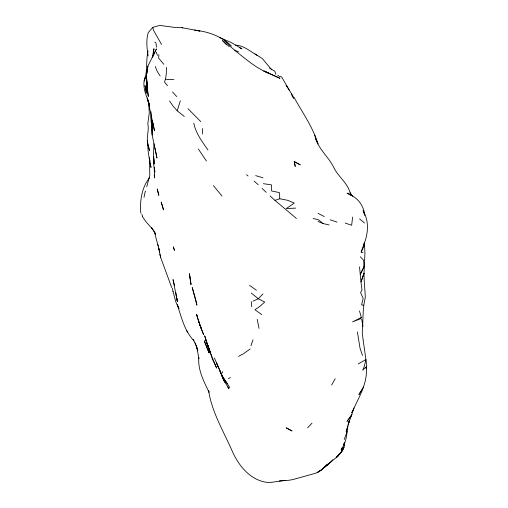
<?xml version="1.0" encoding="UTF-8"?>
<svg xmlns="http://www.w3.org/2000/svg" width="508" height="508" viewBox="0 0 508 508"><rect width="100%" height="100%" fill="white"/><g stroke="black" fill="none" stroke-linecap="round" stroke-linejoin="round"><path stroke-width="0.76" d="M363.69 305.219L361.575 304.87L363.156 298.387L360.585 292.633L361.975 290.017L360.985 281.997L364.026 273.158C363.976 281.362 365.042 289.528 365.29 297.707C362.306 309.239 363.309 321.158 362.242 332.892L363.144 339.954M153.67 158.61L153.645 164.325L154.826 172.034L154.489 167.824M146.291 92.901L146.514 82.855L146.291 92.901L146.336 90.183L146.431 91.281M149.409 159.69L148.139 151.187L147.466 140.456M202.457 134.042L202.565 128.575M152.844 56.661L156.42 48.895L147.911 66.097L146.38 75.705L147.637 93.313L146.558 76.829M146.602 74.612L146.641 73.133M149.517 157.709L149.79 175.431L146.749 186.792M151.289 123.177L151.028 111.766M152.654 125.622L152.502 130.207L152.641 121.564M154.184 167.519L154.553 177.933L154.261 174.854M364.026 272.948L364.922 253.759L364.465 242.538L361.144 252.127L363.03 252.565M146.564 74.879L146.602 86.728M152.495 123.781L152.648 121.437M158.871 54.559L158.629 58.115L163.805 64.3M347.059 431.146C346.774 437.782 344.888 444.367 341.166 449.91L342.436 447.186M153.511 53.169L153.664 51.676M153.816 50.184L153.962 48.698L152.33 57.347M352.622 217.075L351.65 225.266L345.186 223.05M152.622 122.606L152.152 126.524L152.629 123.609M180.34 100.774L177.229 110.801L184.29 116.497M344.024 443.782L344.665 442.417C345.142 448.545 340.506 453.142 336.658 457.225L341.573 451.917L343.96 447.491L340.43 453.168L341.573 451.917L342.348 449.713M147.383 68.472L146.38 75.705L147.911 66.097M344.24 442.792L343.916 445.072L344.665 442.417M144.589 78.721C142.373 86.9 145.904 94.628 148.584 102.159M167.494 85.7L164.503 82.055C166.351 77.4 166.484 72.307 166.351 67.367M144.018 197.294L145.136 191.884L145.663 191.211M366.008 368.3L366.725 365.309L363.163 340.17M354.063 407.943L348.183 424.548L348.952 421.532M144.64 78.651L145.504 76.219M349.079 421.608L347.167 429.057L346.132 431.362L347.853 425.856L346.996 432.041L344.227 439.496M348.183 424.548L349.333 420.77M145.542 76.803L144.24 81.032C147.777 71.266 145.764 60.668 148.088 50.857M250.952 345.726L253.016 339.763M364.001 273.317L360.985 281.997L359.518 266.795M352.635 410.553L351.828 412.769C358.286 398.056 367.938 383.648 366.319 366.871L362.623 370.11L363.969 367.436L366.001 359.531L358.216 363.918M363.442 245.364C368.23 234.334 369.443 221.494 363.093 210.756L364.788 215.284C363.404 204.311 357.054 197.104 347.078 193.142L350.71 195.345M361.144 252.127L364.573 244.843M364.401 265.792L360.255 274.466L363.944 267.068L363.665 260.261L360.299 256.762M331.648 385.026L335.229 378.714M361.353 317.43L360.553 318.783L352.596 321.862L361.353 317.43L359.486 310.947M363.55 387.052L358.896 394.621L362.649 388.741M149.631 177.616C143.529 185.153 141.097 194.723 140.564 204.241L140.462 209.944L140.9 213.227M332.823 459.753L329.171 463.315M231.47 46.069C221.767 36.239 208.21 31.604 194.748 30.156L199.923 31.045L181.972 27.711L174.841 27.432L159.703 25.4L152.768 27.375L148.203 32.671C145.987 40.31 146.888 48.203 148.126 55.905M294.278 161.684L294.272 161.334L295.224 166.491L294.278 161.684L300.285 164.884L294.38 161.569M307.6 427.838L312.014 423.151M336.658 457.225L341.573 451.917M263.011 293.903L258.337 298.748L253.003 301.136M329.222 463.156L320.815 470.452L315.83 473.177L292.722 479.615L287.877 480.416L281.305 480.695M338.137 455.93L321.78 469.602L317.31 472.586L321.78 469.602L328.016 464.166L325.139 466.306L328.638 463.747M324.847 466.757L328.016 464.166M250.165 348.964L243.294 353.866L238.506 356.387M228.422 378.619L230.454 377.533M270.104 195.923L274.93 200.362L279.762 198.755L287.566 200.273L294.291 203.079L286.277 208.597L295.669 208.102M279.267 480.911L285.49 480.397L269.71 482.549C252.26 481.997 239.617 467.208 232.861 452.565C224.072 432.067 211.969 412.794 208.572 390.442L209.055 392.24C203.822 381.387 197.834 370.059 198.78 357.664L198.85 358.642L196.983 347.713M165.462 79.261L173.914 79.686M263.334 183.68L271.437 184.855L271.672 191.002L279.438 192.589L279.762 198.755M235.56 45.129C243.897 45.479 250.177 51.435 257.092 55.328M317.964 221.431L323.018 223.526L329.108 224.968M181.972 27.711L182.734 27.851M279.14 76.371L281.572 76.854L291.033 93.059M313.068 218.459L318.522 219.812L323.018 223.526M255.651 175.616L262.992 177.813M330.308 219.824L337.052 222.148M219.577 37.579L231.007 42.399L241.96 48.87L239.319 47.536M234.645 50.324C245.516 58.617 255.562 67.989 268.491 73.114L263.957 71.069L279.978 78.34L266.281 72.047M263.957 71.069L265.595 71.755M318.091 213.379L324.269 216.56M238.595 51.886C232.442 49.962 229.171 44.609 224.58 40.799M269.513 68.11L274.784 71.19L275.908 74.339M254.965 53.886L262.312 58.534L271.767 69.844M249.555 285.375L256.483 290.271M261.741 314.592L254.953 309.753L259.937 306.343L264.725 302.05L258.337 298.748L251.212 293.046M154.788 42.069L155.931 42.932L156.585 47.25M296.431 218.491L274.93 200.362M359.581 218.904L364.534 223.018M246.571 174.714L248.018 175.984M277.768 75.159L278.682 75.965M254.165 181.134L258.235 184.734M229.248 46.679L222.517 40.545L226.574 44.882M200.793 121.647L187.992 108.699M262.058 188.36L266.281 192.38M172.523 92.011L176.727 96.577M152.698 229.241L146.183 222.047L142.303 216.44M177.229 110.801L172.79 105.728L169.589 100.971M222.009 196.024L213.398 185.63M207.956 150C202.235 141.694 195.656 133.191 193.815 123.152M194.056 340.931C184.391 330.867 181.54 317.322 177.197 304.571L178.962 308.496M352.527 196.444L350.247 192.678M206.458 161.049L198.374 149.047M186.436 330.492L187.535 332.073M229.838 387.693L221.685 375.228L220.008 371.024L224.263 381.07L228.987 388.804L227.349 386.22M154.432 231.839L151.327 227.311L155.651 234.124L154.432 231.839L159.658 251.962M160.21 76.003L157.283 71.596L155.308 66.491M227.336 383.756L221.685 375.228L224.263 381.07L216.567 362.979L220.605 371.989M289.262 90.202L286.106 85.23L287.109 86.836M293.986 97.257C302.393 112.586 312.884 127.038 317.995 143.993L315.893 139.268L314.763 135.134M157.734 244.659L158.382 245.904M221.901 375.691L225.184 382.448M225.215 382.511L222.466 376.993L224.263 381.07M315.893 139.268C319.627 150.292 328.981 157.353 333.858 167.729C338.455 177.019 348.564 183.674 350.361 194.151M160.617 257.321L171.717 287.585M193.167 339.344L196.793 346.945M178.918 308.47L175.774 301.803L173.018 291.484M161.563 44.514L153.448 30.124L152.768 27.375M220.904 372.72L224.631 381.349M214.471 358L218.224 367.036M201.308 328.898L203.537 334.55L198.628 321.259L201.308 328.898L199.968 325.044L200.825 327.482M212.179 357.391L205.276 338.639L210.35 352.8L207.632 344.684M147.225 98.12L149.708 105.308M212.427 358.026L216.649 368.084L212.414 359.131L209.023 348.672L209.887 351.187M156.274 52.172L157.397 55.41M141.872 214.351L142.551 216.319M206.724 342.532L208.985 349.079L206.724 342.532L207.315 344.246M362.496 355.492L360.032 348.209L357.397 331.902M195.256 297.866L192.214 287.541L196.894 305.187L196.037 300.831M195.116 342.779L197.764 350.844L196.952 347.593M147.301 98.031L149.631 105.924M152.781 123.247L154.515 130.753L148.038 100.984L148.888 103.651M196.628 314.617L199.136 322.783L196.628 314.617L196.958 315.843M147.917 144.888L149.549 150.724L147.441 141.7M174.504 285.458L173.025 279.533L177.425 301.65L176.251 295.688L177.222 300.685M159.728 252.051L158.718 248.075L160.598 257.232L159.88 254.267M195.491 298.59L195.859 300.082M146.418 92.126L145.015 85.604L146.507 92.92M361.652 319.018L362.972 326.536M172.364 288.239L173.095 291.719M149.568 160.553L150.99 167.475L150.311 162.966M257.181 319.284L259.029 328.409M152.73 123.177L153.2 125.889L152.381 120.733M154.978 147.942L156.953 158.039L151.981 134.125L150.927 115.83M175.812 292.64L176.505 296.964M149.86 159.963L150.082 161.461M152.33 120.555L152.61 122.498M147.288 89.491L148.298 96.476L146.52 78.308M153.53 156.832L154.222 164.033L153.492 154.07L154.013 143.694M222.46 371.545L222.599 372.777M251.263 301.625L251.784 306.794M148.749 103.505L149.276 112.89L147.828 123.711C149.288 130.315 146.342 136.69 147.599 143.307M146.704 82.093L147.053 86.551M153.714 158.579L153.803 160.839M152.14 126.467L152.108 124.924L152.298 134.982L152.197 129.565M351.885 414.439L350.901 416.643L346.977 421.38L351.885 414.439M286.29 427.882L291.935 430.917L286.29 427.882M293.592 98.234L292.259 96.241L291.3 93.44L293.021 96.171L293.592 98.234M209.067 352.87L204.292 340.9L209.067 352.87M206.68 342.157L204.737 335.902L206.68 342.157M174.415 250.285L173.406 246.964L174.415 250.285M162.509 206.324L161.207 202.121L163.525 209.956L162.509 206.324M158.82 195.275L157.264 189.103L158.82 195.275M190.964 284.512L190.335 280.41L190.964 284.512M190.011 277.692L189.446 273.634L190.862 283.889L190.011 277.692"/></g></svg>
